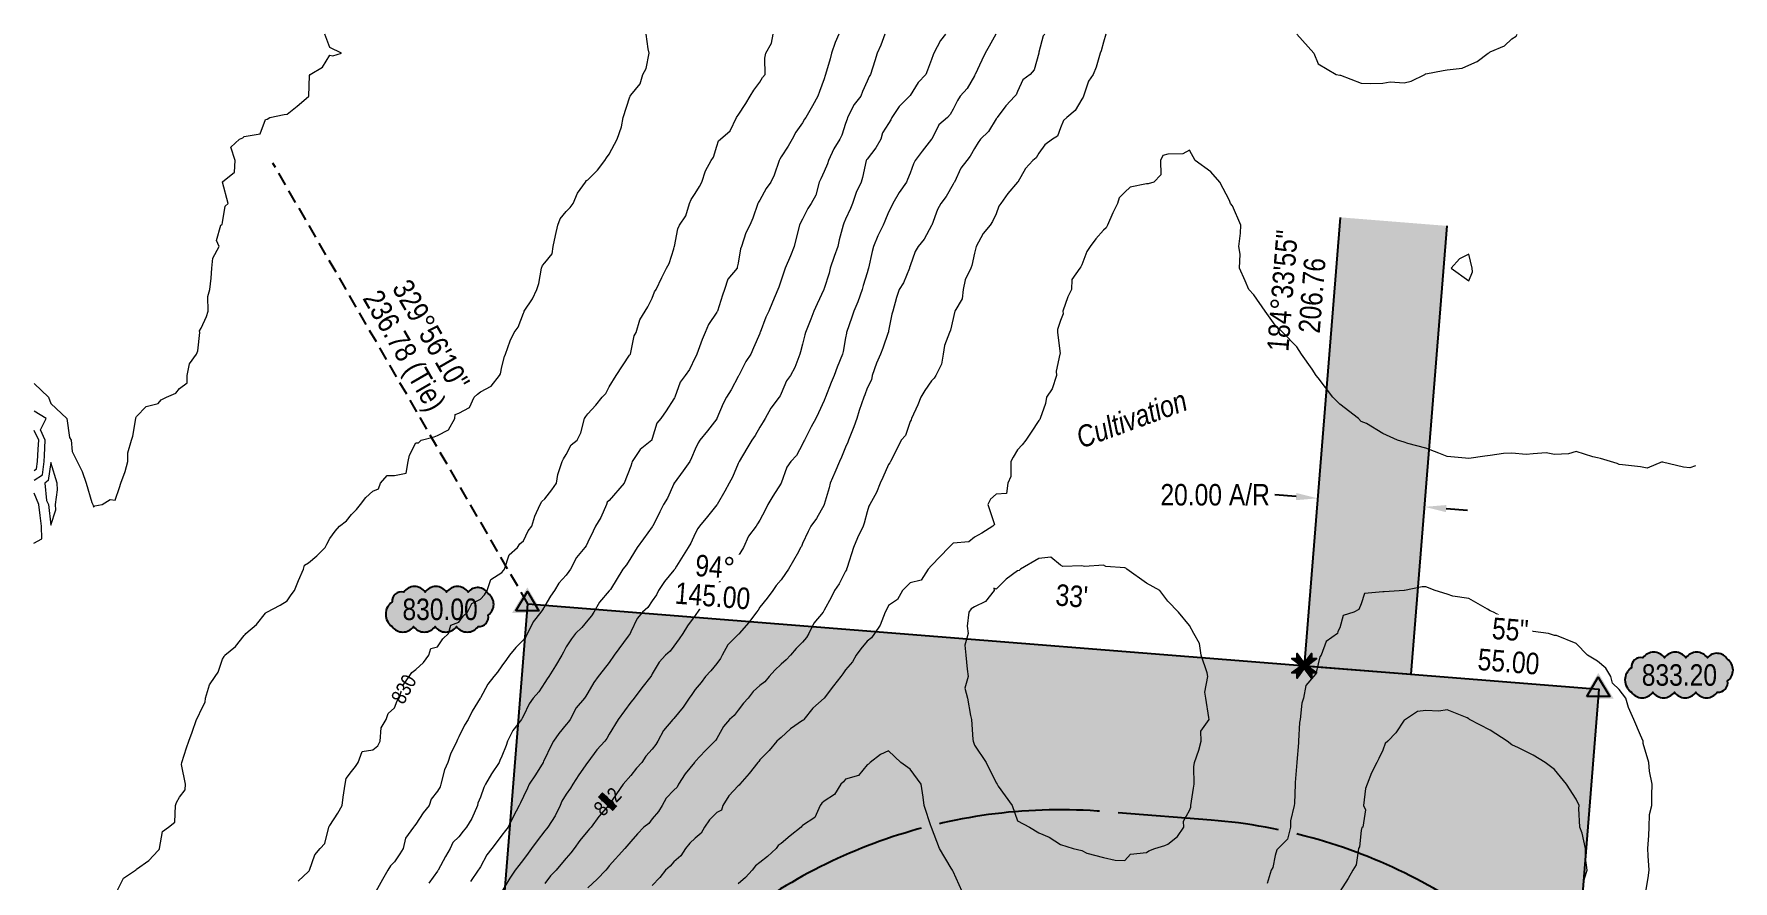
# Model space of a CAD drawing. Extents: x 313085 to 315454, y 5821561 to 5823788.
# Drawn here: x 313278 to 314068, y 5822238 to 5822632 of the extents above; entities that cross this region are included whole.
import ezdxf
from ezdxf.enums import TextEntityAlignment as Align

# ---------------------------------------------------------------- set-up
doc = ezdxf.new("R2010")
doc.units = 0
doc.header["$LTSCALE"] = 5
doc.header["$PDSIZE"] = 0.5
doc.linetypes.add('foc-BUFFER', pattern=[16.75, 15, -1.75])
doc.linetypes.add('foc-TIELINE', pattern=[1.875, 1.25, -0.625])
doc.layers.get('Defpoints').update_dxf_attribs({"color": 9})
for name, color, linetype in [('AUX-BUFFER', 7, 'foc-BUFFER'), ('L-BD', 7, 'Continuous'), ('L-BD1', 253, 'Continuous'), ('L-MON', 1, 'Continuous'), ('L-TIE', 7, 'foc-TIELINE'), ('P-ELEVATION', 7, 'Continuous'), ('P-PROPOSED', 10, 'Continuous'), ('P-PROPOSED-H', 21, 'Continuous'), ('P-TXT', 4, 'Continuous')]:
    doc.layers.add(name, color=color, linetype=linetype)
doc.layers.add('C-TOPO-MAJR', color=7, linetype='Continuous', lineweight=15, true_color=0xd3aa5f)
doc.layers.add('C-TOPO-MINR', color=7, linetype='Continuous', lineweight=13, true_color=0xe9d5af)
doc.layers.add('C-TOPO-MAJR-TEXT', color=7, linetype='Continuous', true_color=0x644b1b)
doc.layers.add('T-TEXT', color=48, linetype='Continuous', lineweight=18)
doc.styles.add('80', font='ARIALN.TTF', dxfattribs={"height": 10})
doc.styles.add('80CG', font='ARIALN.TTF', dxfattribs={"height": 10})
doc.styles.add('80L', font='ARIALN.TTF', dxfattribs={"height": 10})
doc.styles.add('80LS', font='ARIALNI.TTF', dxfattribs={"height": 10})
doc.styles.get("Standard").update_dxf_attribs({"font": 'ARIALN.TTF'})
doc.dimstyles.new('Compass 5 000', dxfattribs={"dimscale": 5, "dimtxt": 9, "dimasz": 2, "dimexe": 0.2, "dimexo": 0.0625, "dimgap": 0.5, "dimtad": 0, "dimtih": 1, "dimtoh": 1, "dimzin": 0, "dimdsep": 46, "dimtxsty": '80CG', "dimcen": 0.1, "dimse1": 1, "dimse2": 1, "dimclrd": 256, "dimclrt": 256, "dimaunit": 1, "dimadec": 4, "dimazin": 0, "dimtfac": 0.06, "dimtofl": 0, "dimtmove": 0, "dimatfit": 1, "dimfxl": 0.2, "dimtolj": 1, "dimtzin": 0, "dimlwd": -1, "dimarcsym": 0})

# ---------------------------------------------------------------- blocks, each defined once
blk = doc.blocks.new('wa')
at = {"layer": 'P-ELEVATION'}
h = blk.add_hatch(color=111, dxfattribs=at)
h.dxf.hatch_style = 1
edge = h.paths.add_edge_path()
edge.add_arc((-17.35, -4.5), 6.1, 215, 325)
edge.add_arc((-7.35, -4.5), 6.1, 215, 325)
edge.add_arc((2.65, -4.5), 6.1, 215, 325)
edge.add_arc((12.65, -4.5), 6.1, 215, 325)
edge.add_arc((18.14, -3.7), 4.32, 263.43363, 373.43363)
edge.add_arc((18.85, 2.3), 6.1, 305, 415)
edge.add_arc((17.45, 4.39), 5.69, 30.69553, 140.69553)
edge.add_arc((8.05, 4.5), 6.1, 35, 145)
edge.add_arc((-1.95, 4.5), 6.1, 35, 145)
edge.add_arc((-11.95, 4.5), 6.1, 35, 145)
edge.add_arc((-18.04, 3.81), 4.33, 75.42608, 185.42608)
edge.add_arc((-18.36, -2.3), 6.96, 125, 235)
at = {"color": 240, "flags": 128}
blk.add_lwpolyline([(-22.35, -8, 0.520567), (-12.35, -8, 0.520567), (-2.35, -8, 0.520567), (7.65, -8, 0.520567), (17.65, -8, 0.520567), (22.35, -2.7, 0.520567), (22.35, 7.3, 0.520567), (13.05, 8, 0.520567), (3.05, 8, 0.520567), (-6.95, 8, 0.520567), (-16.95, 8, 0.520567), (-22.35, 3.4, 0.520567)], format="xyb", close=True, dxfattribs=at)
at = {"layer": 'P-ELEVATION', "color": 240, "flags": 128}
blk.add_lwpolyline([(0, 0, 12.5, 0, 0), (-12.42, -6.43, 0, 0, 0)], format="xyseb", dxfattribs=at)
at = {"layer": 'P-ELEVATION', "color": 240, "style": '80'}
blk.add_attdef('ELEVATION', text='', height=10, dxfattribs=at).set_placement((0, 0), align=Align.MIDDLE_CENTER)
blk = doc.blocks.new('*D44')
at = {"layer": 'Defpoints', "color": 0, "transparency": 16777216}
for p in [(313878.71, 5822461.79), (313928.54, 5822457.81), (313924.91, 5822412.4)]:
    blk.add_point(p, dxfattribs=at)
at = {"layer": 'P-TXT', "transparency": 16777216}
for p, q in [((313865.11, 5822417.18), (313855.14, 5822417.97)), ((313934.88, 5822411.6), (313944.85, 5822410.81))]:
    blk.add_line(p, q, dxfattribs=at)
for points in [[(313865.24, 5822418.84), (313864.98, 5822415.51), (313875.08, 5822416.38)], [(313935.02, 5822413.27), (313934.75, 5822409.94), (313924.91, 5822412.4)]]:
    blk.add_solid(points, dxfattribs=at)
at = {"layer": 'P-TXT', "transparency": 16777216, "insert": (313827.41, 5822417.97), "char_height": 10, "attachment_point": 5, "style": '80CG'}
blk.add_mtext('\\A1;20.00 A/R', dxfattribs=at)
blk = doc.blocks.new('TRIA')
blk.add_hatch(color=255).paths.add_polyline_path([(-0.04, 1.52), (-1.47, -0.87), (1.39, -0.87)])
blk = doc.blocks.new('TRIAA')
blk.add_blockref('TRIA', (0, 0))
blk = doc.blocks.new('TRIB')
at = {"color": 1}
blk.add_lwpolyline([(-1.12, -0.67), (-0.04, 1.13), (1.04, -0.67)], close=True, dxfattribs=at)
blk = doc.blocks.new('TRIBB')
blk.add_blockref('TRIB', (0, 0))
blk = doc.blocks.new('TRICC')
for name in ['TRIAA', 'TRIBB']:
    blk.add_blockref(name, (0, 0))
blk = doc.blocks.new('plspike')
blk.add_blockref('TRICC', (0, 0))
blk = doc.blocks.new('TEMP')
h = blk.add_hatch(color=255)
h.dxf.hatch_style = 1
h.paths.add_polyline_path([(0, 0.25), (-0.67, 1.15), (-0.67, 0.67), (-1.15, 0.67), (-0.25, 0), (-1.15, -0.67), (-0.67, -0.67), (-0.67, -1.15), (0, -0.25), (0.67, -1.15), (0.67, -0.67), (1.15, -0.67), (0.25, 0), (1.15, 0.67), (0.67, 0.67), (0.67, 1.15)])
h.paths.add_polyline_path([(0.57, 0.85), (0.57, 0.57), (0.85, 0.57), (0.08, 0), (0.85, -0.57), (0.57, -0.57), (0.57, -0.85), (0, -0.08), (-0.57, -0.85), (-0.57, -0.57), (-0.85, -0.57), (-0.08, 0), (-0.85, 0.57), (-0.57, 0.57), (-0.57, 0.85), (0, 0.08)], flags=16)
h = blk.add_hatch(color=1)
h.dxf.hatch_style = 1
h.paths.add_polyline_path([(0, 0.08), (-0.57, 0.85), (-0.57, 0.57), (-0.85, 0.57), (-0.08, 0), (-0.85, -0.57), (-0.57, -0.57), (-0.57, -0.85), (0, -0.08), (0.57, -0.85), (0.57, -0.57), (0.85, -0.57), (0.08, 0), (0.85, 0.57), (0.57, 0.57), (0.57, 0.85)])
at = {"color": 1}
for p, q in [((-0.08, 0), (0.08, 0)), ((0, 0.08), (0, -0.08))]:
    blk.add_line(p, q, dxfattribs=at)
at = {"color": 255, "flags": 128}
blk.add_lwpolyline([(-0.25, 0), (-1.15, 0.67), (-0.67, 0.67), (-0.67, 1.15), (0, 0.25), (0.67, 1.15), (0.67, 0.67), (1.15, 0.67), (0.25, 0), (1.15, -0.67), (0.67, -0.67), (0.67, -1.15), (0, -0.25), (-0.67, -1.15), (-0.67, -0.67), (-1.15, -0.67)], close=True, dxfattribs=at)
at = {"color": 1, "flags": 128}
blk.add_lwpolyline([(-0.08, 0), (-0.85, 0.57), (-0.57, 0.57), (-0.57, 0.85), (0, 0.08), (0.57, 0.85), (0.57, 0.57), (0.85, 0.57), (0.08, 0), (0.85, -0.57), (0.57, -0.57), (0.57, -0.85), (0, -0.08), (-0.57, -0.85), (-0.57, -0.57), (-0.85, -0.57)], close=True, dxfattribs=at)

msp = doc.modelspace()

# ---------------------------------------------------------------- hatches: boundary and pattern name
at = {"layer": 'P-PROPOSED-H'}
h = msp.add_hatch(color=256, dxfattribs=at)
h.dxf.hatch_style = 1
h.paths.add_polyline_path([(313885.513, 5822547.037), (313868.862, 5822338.523), (313918.698, 5822334.544), (313935.349, 5822543.057)])
h = msp.add_hatch(color=256, dxfattribs=at)
h.dxf.hatch_style = 1
h.paths.add_polyline_path([(313966.114, 5821829.221), (313467.756, 5821869.017), (313507.552, 5822367.376), (314005.91, 5822327.579)])

# ---------------------------------------------------------------- linework, layer by layer
at = {"layer": 'AUX-BUFFER', "color": 251, "linetype": 'foc-BUFFER', "flags": 128}
msp.add_lwpolyline([(313785.719, 5821768.396, 1), (313825.516, 5822266.754), (313775.68, 5822270.734, 1), (313735.884, 5821772.376)], format="xyb", close=True, dxfattribs=at)
at = {"layer": 'C-TOPO-MAJR', "linetype": 'Continuous', "lineweight": 15, "flags": 128}
for points, elevation in [([(313400.69, 5822238.365), (313405.514, 5822242.864), (313405.826, 5822243.226), (313406.047, 5822243.538), (313408.44, 5822250.61), (313410.976, 5822253.535), (313413.129, 5822255.919), (313415.044, 5822263.533), (313415.15, 5822263.895), (313415.512, 5822264.282), (313419.095, 5822269.948), (313421.251, 5822273.531), (313421.594, 5822277.447), (313422.532, 5822283.529), (313422.985, 5822286.054), (313425.51, 5822289.378), (313427.411, 5822291.626), (313428.687, 5822293.526), (313430.454, 5822298.58), (313435.508, 5822299.396), (313437.752, 5822301.28), (313438.895, 5822303.524), (313439.359, 5822309.67), (313441.641, 5822313.522), (313442.643, 5822316.384), (313445.505, 5822318.932), (313446.835, 5822322.19), (313447.701, 5822323.52), (313449.5, 5822329.523), (313452.3, 5822333.518), (313453.578, 5822335.442), (313455.503, 5822336.784), (313459.009, 5822340.009), (313461.568, 5822343.515), (313462.471, 5822346.546), (313465.501, 5822347.383), (313467.954, 5822351.06), (313470.72, 5822353.513), (313471.692, 5822357.32), (313475.499, 5822358.85), (313477.448, 5822361.562), (313479.554, 5822363.511), (313481.514, 5822367.494), (313485.497, 5822369.406), (313487.468, 5822371.537), (313488.657, 5822373.509), (313490.332, 5822378.671), (313495.494, 5822381.906), (313496.265, 5822382.736), (313496.751, 5822383.506), (313498.96, 5822390.038), (313502.754, 5822393.504), (313503.843, 5822395.154), (313505.492, 5822396.681), (313507.707, 5822401.287), (313509.365, 5822403.502), (313510.906, 5822408.086), (313513.374, 5822413.5), (313514.069, 5822414.921), (313515.49, 5822416.203), (313518.677, 5822420.31), (313520.923, 5822423.498), (313521.59, 5822427.395), (313523.52, 5822433.495), (313524.219, 5822434.764), (313525.488, 5822436.736), (313527.758, 5822441.223), (313530.459, 5822443.493), (313532.189, 5822446.79), (313533.982, 5822453.491), (313534.517, 5822454.46), (313535.485, 5822455.667), (313539.257, 5822459.718), (313542.113, 5822463.489), (313543.855, 5822465.117), (313545.483, 5822468.178), (313548.739, 5822473.486), (313554.949, 5822482.952), (313555.288, 5822483.484), (313555.481, 5822484.176), (313557.102, 5822491.861), (313557.974, 5822493.482), (313559.619, 5822499.341), (313562.129, 5822503.48), (313563.484, 5822505.474), (313565.479, 5822509.436), (313566.506, 5822512.451), (313567.359, 5822513.478), (313569.9, 5822519.054), (313572.061, 5822523.475), (313573.314, 5822525.638), (313575.477, 5822532.407), (313575.668, 5822533.282), (313575.81, 5822533.473), (313577.302, 5822541.646), (313578.122, 5822543.471), (313581.158, 5822547.788), (313582.75, 5822553.469), (313583.553, 5822555.39), (313585.474, 5822558.196), (313587.494, 5822561.447), (313588.587, 5822563.466), (313590.284, 5822568.654), (313592.832, 5822573.464), (313593.908, 5822575.029), (313595.472, 5822580.157), (313596.296, 5822582.638), (313597.257, 5822583.462), (313601.732, 5822587.2), (313604.751, 5822593.46), (313604.986, 5822593.943), (313605.47, 5822594.594), (313608.978, 5822599.949), (313611.039, 5822603.458), (313612.756, 5822606.169), (313615.468, 5822609.887), (313616.829, 5822612.094), (313617.948, 5822613.455), (313617.889, 5822621.032), (313618.36, 5822623.453), (313620.929, 5822627.989), (313621.804, 5822632.287)], 2074.539), ([(313748.106, 5822632.287), (313747.439, 5822631.45), (313745.439, 5822623.873), (313745.352, 5822623.54), (313745.294, 5822623.453), (313743.241, 5822615.653), (313741.372, 5822613.455), (313737.894, 5822611.002), (313735.441, 5822605.615), (313734.827, 5822604.072), (313734.249, 5822603.458), (313730.04, 5822598.861), (313725.974, 5822593.46), (313725.749, 5822593.154), (313725.443, 5822592.82), (313722.005, 5822586.9), (313718.266, 5822583.462), (313717.119, 5822581.789), (313715.445, 5822579.098), (313713.411, 5822575.498), (313711.872, 5822573.464), (313709.069, 5822569.843), (313706.067, 5822563.466), (313705.859, 5822563.055), (313705.448, 5822562.39), (313702.219, 5822556.697), (313699.767, 5822553.469), (313698.273, 5822550.645), (313695.553, 5822543.471), (313695.522, 5822543.399), (313695.45, 5822543.27), (313691.981, 5822536.942), (313689.184, 5822533.473), (313687.802, 5822531.123), (313685.452, 5822524.433), (313685.226, 5822523.702), (313685.156, 5822523.475), (313682.348, 5822516.582), (313680.352, 5822513.478), (313679.141, 5822509.791), (313677.403, 5822503.48), (313676.926, 5822502.008), (313675.454, 5822494.281), (313675.348, 5822493.589), (313675.306, 5822493.482), (313672.701, 5822486.237), (313671.609, 5822483.484), (313669.789, 5822479.152), (313667.879, 5822473.486), (313667.49, 5822471.453), (313665.457, 5822467.606), (313664.388, 5822464.558), (313663.915, 5822463.489), (313661.801, 5822457.146), (313660.648, 5822453.491), (313659.323, 5822449.626), (313656.774, 5822443.493), (313656.527, 5822442.425), (313655.459, 5822440.146), (313653.486, 5822435.468), (313652.673, 5822433.495), (313650.507, 5822428.449), (313648.24, 5822423.498), (313647.729, 5822421.23), (313645.523, 5822413.5), (313645.505, 5822413.456), (313645.461, 5822413.361), (313641.948, 5822407.015), (313639.282, 5822403.502), (313638.024, 5822400.941), (313635.463, 5822395.44), (313634.918, 5822394.049), (313634.463, 5822393.504), (313633.485, 5822391.526), (313628.917, 5822383.506), (313627.531, 5822381.441), (313625.465, 5822378.483), (313623.205, 5822375.769), (313621.586, 5822373.509), (313618.972, 5822370.005), (313615.468, 5822365.71), (313614.682, 5822364.296), (313614.035, 5822363.511), (313610.421, 5822358.559), (313605.973, 5822353.513), (313605.749, 5822353.234), (313605.47, 5822353.013), (313600.707, 5822348.278), (313598.043, 5822343.515), (313597.165, 5822341.823), (313595.472, 5822339.611), (313592.809, 5822336.181), (313590.208, 5822333.518), (313588.218, 5822330.774), (313585.474, 5822327.554), (313583.913, 5822325.081), (313582.711, 5822323.52), (313579.793, 5822319.204), (313575.477, 5822314.038), (313575.244, 5822313.754), (313575.065, 5822313.522), (313570.649, 5822308.352), (313568.088, 5822303.524), (313567.113, 5822301.89), (313565.479, 5822299.695), (313562.552, 5822296.453), (313560.566, 5822293.526), (313558.18, 5822290.827), (313555.481, 5822287.51), (313551.945, 5822283.529), (313545.483, 5822274.025), (313545.297, 5822273.717), (313545.146, 5822273.531), (313540.562, 5822268.454), (313537.12, 5822263.533), (313536.328, 5822262.69), (313535.485, 5822261.712), (313531.818, 5822257.202), (313529.161, 5822253.535), (313527.54, 5822251.483), (313525.488, 5822249.04), (313522.972, 5822246.054), (313520.754, 5822243.538), (313518.201, 5822240.826), (313515.49, 5822237.243)], 2079.538)]:
    msp.add_lwpolyline(points, dxfattribs=dict(at, elevation=elevation))
at = {"layer": 'C-TOPO-MINR', "linetype": 'Continuous', "lineweight": 13, "flags": 128}
for points, elevation in [([(313277.916, 5822469.789), (313284.552, 5822463.489), (313285.541, 5822460.51), (313293.066, 5822453.491), (313294.297, 5822444.735), (313295.12, 5822443.493), (313295.539, 5822438.132), (313297.862, 5822433.495), (313300.218, 5822428.816), (313302.107, 5822423.498), (313304.613, 5822414.423), (313305.097, 5822413.5), (313305.536, 5822412.299), (313306.104, 5822412.932), (313309.536, 5822413.5), (313313.272, 5822415.762), (313315.534, 5822415.586), (313317.584, 5822421.448), (313318.233, 5822423.498), (313320.219, 5822428.81), (313321.417, 5822433.495), (313321.503, 5822437.525), (313323.13, 5822443.493), (313323.79, 5822445.236), (313325.104, 5822453.491), (313325.24, 5822453.783), (313325.532, 5822454.461), (313330.01, 5822459.011), (313335.53, 5822460.517), (313336.899, 5822462.12), (313339.452, 5822463.489), (313343.769, 5822465.248), (313345.528, 5822467.414), (313348.995, 5822470.019), (313349.076, 5822473.486), (313350.168, 5822478.844), (313353.34, 5822483.484), (313354.047, 5822484.963), (313354.992, 5822493.482), (313354.727, 5822494.281), (313355.525, 5822495.505), (313358.016, 5822500.989), (313358.84, 5822503.48), (313358.709, 5822510.294), (313359.599, 5822513.478), (313360.221, 5822518.78), (313360.604, 5822523.475), (313360.957, 5822528.042), (313363.878, 5822533.473), (313362.67, 5822536.326), (313364.785, 5822543.471), (313365.325, 5822543.669), (313365.523, 5822544.696), (313366.708, 5822552.284), (313368.083, 5822553.469), (313365.523, 5822563.357), (313365.511, 5822563.466), (313365.508, 5822563.482), (313365.523, 5822563.516), (313371.012, 5822567.976), (313371.447, 5822573.464), (313369.326, 5822579.659), (313373.458, 5822583.462), (313374.941, 5822584.042), (313375.521, 5822584.631), (313383.069, 5822585.912), (313385.519, 5822592.502), (313386.338, 5822592.641), (313387.461, 5822593.46), (313394.168, 5822594.809), (313395.516, 5822595.053), (313400.239, 5822598.735), (313405.514, 5822603.292), (313405.612, 5822603.359), (313405.609, 5822603.458), (313406.054, 5822612.915), (313406.271, 5822613.455), (313412.023, 5822616.944), (313415.512, 5822622.375), (313416.89, 5822622.076), (313420.902, 5822623.453), (313415.512, 5822625.983), (313413.08, 5822632.287)], 2072.539), ([(313316.364, 5822233.54), (313319.358, 5822239.714), (313325.055, 5822243.538), (313325.383, 5822243.687), (313325.532, 5822243.859), (313331.145, 5822247.922), (313335.53, 5822252.569), (313336.066, 5822253), (313336.203, 5822253.535), (313337.647, 5822261.416), (313340.35, 5822263.533), (313343.253, 5822265.808), (313343.631, 5822273.531), (313344.086, 5822274.972), (313345.528, 5822277.373), (313348.182, 5822280.874), (313348.338, 5822283.529), (313346.437, 5822292.617), (313346.626, 5822293.526), (313348.667, 5822300.385), (313349.805, 5822303.524), (313351.429, 5822307.62), (313353.38, 5822313.522), (313354.111, 5822314.937), (313355.525, 5822317.981), (313357.453, 5822321.592), (313357.61, 5822323.52), (313359.46, 5822329.583), (313362.011, 5822333.518), (313363.489, 5822335.552), (313365.523, 5822341.621), (313366.264, 5822342.774), (313366.641, 5822343.515), (313371.563, 5822347.474), (313375.521, 5822352.619), (313375.981, 5822353.053), (313376.358, 5822353.513), (313381.314, 5822357.718), (313385.519, 5822362.971), (313385.743, 5822363.287), (313386.192, 5822363.511), (313392.302, 5822366.725), (313395.516, 5822368.673), (313397.477, 5822371.548), (313399.019, 5822373.509), (313400.905, 5822378.118), (313403.183, 5822383.506), (313403.726, 5822385.294), (313405.514, 5822386.397), (313409.329, 5822389.69), (313413.282, 5822393.504), (313413.989, 5822395.028), (313415.512, 5822397.703), (313417.93, 5822401.084), (313419.958, 5822403.502), (313423.155, 5822405.857), (313425.51, 5822408.924), (313427.883, 5822411.127), (313429.659, 5822413.5), (313432.257, 5822416.751), (313435.508, 5822419.718), (313438.139, 5822420.866), (313439.003, 5822423.498), (313442.045, 5822426.958), (313445.505, 5822427.034), (313450.922, 5822428.079), (313451.962, 5822433.495), (313452.566, 5822436.433), (313455.503, 5822442.155), (313456.769, 5822442.228), (313457.924, 5822443.493), (313464.063, 5822444.932), (313465.501, 5822445.521), (313470.731, 5822448.261), (313473.55, 5822453.491), (313473.687, 5822455.302), (313475.499, 5822455.957), (313480.433, 5822458.554), (313482.539, 5822463.489), (313484.16, 5822464.825), (313485.497, 5822465.86), (313490.492, 5822468.491), (313494.415, 5822473.486), (313494.793, 5822474.188), (313495.494, 5822477.486), (313496.718, 5822482.261), (313497.144, 5822483.484), (313499.335, 5822489.641), (313501.191, 5822493.482), (313503.026, 5822495.948), (313505.492, 5822502.529), (313505.806, 5822503.166), (313505.908, 5822503.48), (313509.767, 5822509.203), (313511.691, 5822513.478), (313512.661, 5822516.307), (313513.928, 5822523.475), (313514.333, 5822524.632), (313515.49, 5822525.954), (313518.929, 5822530.034), (313519.415, 5822533.473), (313520.404, 5822538.557), (313521.573, 5822543.471), (313522.559, 5822546.399), (313525.488, 5822549.782), (313527.344, 5822551.612), (313528.633, 5822553.469), (313530.696, 5822558.258), (313534.446, 5822563.466), (313534.84, 5822564.112), (313535.485, 5822564.471), (313540.014, 5822568.936), (313543.408, 5822573.464), (313544.176, 5822574.772), (313545.483, 5822576.472), (313549.194, 5822583.462), (313551.159, 5822589.138), (313551.913, 5822593.46), (313555.076, 5822603.052), (313555.234, 5822603.458), (313555.481, 5822603.885), (313559.853, 5822609.083), (313561.14, 5822613.455), (313562.715, 5822616.219), (313564.069, 5822623.453), (313563.515, 5822625.417), (313562.656, 5822632.287)], 2073.539), ([(313652.37, 5822632.287), (313650.512, 5822628.4), (313648.903, 5822623.453), (313648.226, 5822620.688), (313646.07, 5822613.455), (313645.895, 5822613.022), (313645.461, 5822611.414), (313643.31, 5822605.608), (313642.582, 5822603.458), (313640.063, 5822598.858), (313636.966, 5822593.46), (313636.301, 5822592.622), (313635.463, 5822590.978), (313632.357, 5822586.568), (313630.63, 5822583.462), (313628.742, 5822580.185), (313625.465, 5822575.098), (313624.769, 5822574.16), (313624.53, 5822573.464), (313622.245, 5822566.687), (313620.656, 5822563.466), (313618.494, 5822560.44), (313615.468, 5822554.945), (313614.844, 5822554.092), (313614.631, 5822553.469), (313612.33, 5822546.609), (313610.906, 5822543.471), (313609.034, 5822539.907), (313606.96, 5822533.473), (313606.559, 5822532.384), (313605.47, 5822525.701), (313605.05, 5822523.895), (313604.94, 5822523.475), (313600.691, 5822518.257), (313599.039, 5822513.478), (313598.137, 5822510.812), (313595.763, 5822503.48), (313595.683, 5822503.269), (313595.472, 5822502.943), (313591.695, 5822497.26), (313590.083, 5822493.482), (313588.727, 5822490.229), (313586.152, 5822483.484), (313585.996, 5822482.963), (313585.474, 5822481.905), (313582.735, 5822476.226), (313580.783, 5822473.486), (313578.497, 5822470.466), (313575.935, 5822463.489), (313575.788, 5822463.177), (313575.477, 5822462.596), (313571.968, 5822456.999), (313569.389, 5822453.491), (313567.609, 5822451.36), (313565.479, 5822444.135), (313565.318, 5822443.653), (313565.201, 5822443.493), (313559.894, 5822439.08), (313556.167, 5822433.495), (313556.021, 5822432.956), (313555.481, 5822431.4), (313552.48, 5822423.498), (313545.483, 5822415.43), (313544.435, 5822414.548), (313544.14, 5822413.5), (313541.525, 5822407.46), (313539.079, 5822403.502), (313537.918, 5822401.069), (313535.485, 5822396.042), (313534.646, 5822394.344), (313534.128, 5822393.504), (313530.146, 5822388.846), (313527.457, 5822383.506), (313526.692, 5822382.302), (313525.488, 5822380.68), (313522.051, 5822376.945), (313519.909, 5822373.509), (313518.145, 5822370.854), (313515.49, 5822366.4), (313514.404, 5822364.596), (313513.677, 5822363.511), (313510.133, 5822358.87), (313507.488, 5822353.513), (313506.747, 5822352.258), (313505.492, 5822350.588), (313502.044, 5822346.963), (313499.024, 5822343.515), (313497.603, 5822341.407), (313495.494, 5822338.438), (313493.525, 5822335.487), (313491.825, 5822333.518), (313488.991, 5822330.023), (313485.497, 5822323.576), (313485.477, 5822323.539), (313485.456, 5822323.52), (313481.607, 5822317.412), (313479.861, 5822313.522), (313478.081, 5822310.94), (313475.499, 5822305.497), (313474.82, 5822304.203), (313474.534, 5822303.524), (313471.583, 5822297.442), (313470.423, 5822293.526), (313468.843, 5822290.185), (313467.041, 5822283.529), (313466.75, 5822282.28), (313465.501, 5822280.199), (313462.568, 5822276.464), (313461.732, 5822273.531), (313458.897, 5822270.137), (313455.503, 5822264.868), (313454.886, 5822264.151), (313454.354, 5822263.533), (313450.711, 5822258.327), (313449.637, 5822253.535), (313448.03, 5822251.01), (313445.505, 5822247.345), (313443.609, 5822245.434), (313442.423, 5822243.538), (313439.991, 5822239.054), (313436.786, 5822233.54)], 2075.539), ([(313673.689, 5822632.287), (313671.886, 5822627.021), (313670.078, 5822623.453), (313669.038, 5822619.872), (313666.999, 5822613.455), (313666.412, 5822612.5), (313665.457, 5822610.341), (313663.362, 5822605.553), (313662.593, 5822603.458), (313659.469, 5822599.448), (313656.354, 5822593.46), (313656.19, 5822592.728), (313655.459, 5822590.677), (313653.739, 5822585.182), (313652.725, 5822583.462), (313649.987, 5822578.936), (313647.472, 5822573.464), (313647.007, 5822571.919), (313645.461, 5822568.375), (313643.957, 5822564.97), (313643.179, 5822563.466), (313641.569, 5822557.36), (313639.475, 5822553.469), (313637.847, 5822551.085), (313635.463, 5822546.23), (313634.528, 5822544.406), (313634.065, 5822543.471), (313632.268, 5822536.668), (313631.508, 5822533.473), (313629.745, 5822529.194), (313627.378, 5822523.475), (313626.859, 5822522.082), (313625.465, 5822517.819), (313624.357, 5822514.586), (313623.98, 5822513.478), (313621.389, 5822507.556), (313619.706, 5822503.48), (313618.29, 5822500.658), (313615.622, 5822493.482), (313615.587, 5822493.362), (313615.468, 5822493.042), (313612.64, 5822486.312), (313611.413, 5822483.484), (313609.014, 5822479.94), (313605.743, 5822473.486), (313605.644, 5822473.312), (313605.47, 5822472.997), (313602.158, 5822466.801), (313600.02, 5822463.489), (313598.49, 5822460.471), (313595.591, 5822453.491), (313595.547, 5822453.416), (313595.472, 5822453.31), (313591.221, 5822447.745), (313587.577, 5822443.493), (313586.815, 5822442.152), (313585.474, 5822439.238), (313583.805, 5822435.165), (313582.952, 5822433.495), (313579.789, 5822429.183), (313575.638, 5822423.498), (313575.586, 5822423.388), (313575.477, 5822423.18), (313572.551, 5822416.425), (313570.725, 5822413.5), (313568.924, 5822410.054), (313565.702, 5822403.502), (313565.616, 5822403.364), (313565.479, 5822403.184), (313561.4, 5822397.583), (313558.415, 5822393.504), (313555.481, 5822388.686), (313553.53, 5822385.458), (313551.781, 5822383.506), (313545.982, 5822374.008), (313545.653, 5822373.509), (313545.483, 5822373.284), (313540.959, 5822368.035), (313538.352, 5822363.511), (313537.243, 5822361.753), (313535.485, 5822359.717), (313532.679, 5822356.319), (313529.816, 5822353.513), (313527.899, 5822351.102), (313525.488, 5822347.381), (313524.145, 5822344.858), (313523.382, 5822343.515), (313520.493, 5822338.512), (313517.397, 5822333.518), (313516.63, 5822332.378), (313515.49, 5822330.67), (313512.657, 5822326.353), (313510.005, 5822323.52), (313508.172, 5822320.84), (313505.492, 5822315.255), (313504.926, 5822314.088), (313504.606, 5822313.522), (313500.611, 5822308.405), (313498.161, 5822303.524), (313497.542, 5822301.477), (313495.494, 5822296.547), (313494.612, 5822294.409), (313494.222, 5822293.526), (313490.736, 5822288.287), (313487.954, 5822283.529), (313487.132, 5822281.893), (313485.497, 5822277.477), (313484.363, 5822274.664), (313484.147, 5822273.531), (313481.546, 5822267.484), (313479.073, 5822263.533), (313477.505, 5822261.526), (313475.499, 5822258.906), (313472.695, 5822256.339), (313471.482, 5822253.535), (313469.209, 5822249.828), (313465.817, 5822243.538), (313465.692, 5822243.347), (313465.501, 5822242.989), (313461.563, 5822237.478)], 2076.539), ([(313701.941, 5822632.287), (313699.678, 5822629.223), (313696.502, 5822623.453), (313696.244, 5822622.659), (313695.45, 5822620.488), (313693.49, 5822615.415), (313692.71, 5822613.455), (313689.21, 5822609.698), (313685.452, 5822603.75), (313685.33, 5822603.58), (313685.243, 5822603.458), (313680.378, 5822598.534), (313677.012, 5822593.46), (313676.492, 5822592.422), (313675.454, 5822590.708), (313672.558, 5822586.358), (313671.768, 5822583.462), (313669.51, 5822579.408), (313665.457, 5822574.154), (313665.193, 5822573.727), (313665.05, 5822573.464), (313663.37, 5822565.553), (313662.69, 5822563.466), (313660.333, 5822558.592), (313658.611, 5822553.469), (313657.801, 5822551.126), (313655.459, 5822546.177), (313654.642, 5822544.288), (313654.25, 5822543.471), (313652.428, 5822536.504), (313651.797, 5822533.473), (313650.082, 5822528.852), (313648.29, 5822523.475), (313647.784, 5822521.152), (313645.461, 5822513.964), (313645.327, 5822513.611), (313645.282, 5822513.478), (313642.158, 5822506.782), (313640.688, 5822503.48), (313639.287, 5822499.656), (313636.777, 5822493.482), (313636.507, 5822492.438), (313635.463, 5822488.124), (313634.514, 5822484.433), (313634.204, 5822483.484), (313631.777, 5822477.173), (313629.85, 5822473.486), (313628.017, 5822470.935), (313625.465, 5822465.061), (313624.923, 5822464.031), (313624.523, 5822463.489), (313620.58, 5822458.376), (313618.044, 5822453.491), (313617.035, 5822451.923), (313615.468, 5822449.395), (313613.312, 5822445.649), (313611.871, 5822443.493), (313609.426, 5822439.537), (313605.916, 5822433.495), (313605.788, 5822433.178), (313605.47, 5822432.548), (313602.76, 5822426.207), (313601.306, 5822423.498), (313599.261, 5822419.708), (313595.62, 5822413.5), (313595.562, 5822413.41), (313595.472, 5822413.29), (313591.107, 5822407.867), (313587.478, 5822403.502), (313586.658, 5822402.319), (313585.474, 5822400.063), (313583.48, 5822395.499), (313582.127, 5822393.504), (313576.823, 5822384.853), (313576.014, 5822383.506), (313575.778, 5822383.205), (313575.477, 5822382.904), (313571.24, 5822377.746), (313568.455, 5822373.509), (313567.442, 5822371.545), (313565.479, 5822368.668), (313563.404, 5822365.586), (313560.963, 5822363.511), (313558.507, 5822360.485), (313555.481, 5822354.276), (313555.122, 5822353.513), (313554.243, 5822352.275), (313547.771, 5822343.515), (313545.483, 5822340.059), (313542.604, 5822336.397), (313540.298, 5822333.518), (313538.289, 5822330.714), (313535.485, 5822325.97), (313534.594, 5822324.412), (313533.877, 5822323.52), (313530.121, 5822318.886), (313527.326, 5822313.522), (313526.565, 5822312.444), (313525.488, 5822311.201), (313521.954, 5822307.058), (313519.595, 5822303.524), (313518.122, 5822300.892), (313515.49, 5822295.186), (313514.914, 5822294.103), (313514.742, 5822293.526), (313511.156, 5822287.863), (313508.197, 5822283.529), (313507.389, 5822281.632), (313505.492, 5822277.664), (313504.19, 5822274.833), (313503.545, 5822273.531), (313500.704, 5822268.322), (313498.484, 5822263.533), (313497.135, 5822261.893), (313495.494, 5822259.675), (313492.829, 5822256.2), (313490.842, 5822253.535), (313488.477, 5822250.554), (313485.497, 5822245.075), (313484.887, 5822244.147), (313484.516, 5822243.538), (313480.831, 5822238.205)], 2077.538), ([(313725.28, 5822632.287), (313722.286, 5822626.61), (313720.447, 5822623.453), (313718.768, 5822620.13), (313715.781, 5822613.455), (313715.652, 5822613.248), (313715.445, 5822612.914), (313712.031, 5822606.872), (313708.812, 5822603.458), (313707.579, 5822601.326), (313705.448, 5822597.372), (313704.107, 5822594.801), (313702.814, 5822593.46), (313698.816, 5822590.094), (313695.535, 5822583.462), (313695.504, 5822583.408), (313695.45, 5822583.329), (313691.089, 5822577.825), (313687.853, 5822573.464), (313687.026, 5822571.89), (313685.452, 5822567.633), (313684.308, 5822564.611), (313683.856, 5822563.466), (313680.38, 5822558.54), (313677.427, 5822553.469), (313676.834, 5822552.089), (313675.454, 5822549.382), (313673.629, 5822545.296), (313672.946, 5822543.471), (313670.506, 5822538.421), (313668.471, 5822533.473), (313667.851, 5822531.079), (313666.142, 5822523.475), (313665.929, 5822523.003), (313665.457, 5822521.184), (313663.551, 5822515.383), (313663.111, 5822513.478), (313661.115, 5822507.822), (313659.33, 5822503.48), (313658.337, 5822500.602), (313655.929, 5822493.482), (313655.81, 5822493.131), (313655.459, 5822491.042), (313654.249, 5822484.694), (313653.968, 5822483.484), (313651.566, 5822477.38), (313650.085, 5822473.486), (313648.653, 5822470.295), (313646.027, 5822463.489), (313645.893, 5822463.057), (313645.461, 5822461.911), (313642.886, 5822456.066), (313641.668, 5822453.491), (313639.366, 5822449.588), (313636.339, 5822443.493), (313636.077, 5822442.879), (313635.463, 5822441.547), (313632.653, 5822436.306), (313629.993, 5822433.495), (313628.066, 5822430.895), (313625.511, 5822423.498), (313625.496, 5822423.467), (313625.465, 5822423.426), (313621.65, 5822417.315), (313619.282, 5822413.5), (313618.033, 5822410.934), (313615.468, 5822406.26), (313614.516, 5822404.453), (313613.839, 5822403.502), (313610.236, 5822398.735), (313607.871, 5822393.504), (313605.47, 5822389.513), (313600.774, 5822383.506), (313598.901, 5822380.077), (313595.472, 5822376.086), (313594.525, 5822374.456), (313593.716, 5822373.509), (313590.058, 5822368.925), (313586.582, 5822363.511), (313586.137, 5822362.848), (313585.474, 5822361.9), (313581.876, 5822357.112), (313579.638, 5822353.513), (313577.97, 5822351.02), (313575.477, 5822347.698), (313573.752, 5822345.24), (313571.694, 5822343.515), (313568.75, 5822340.244), (313565.479, 5822334.76), (313565.059, 5822333.937), (313564.774, 5822333.518), (313560.676, 5822328.322), (313557.009, 5822323.52), (313556.362, 5822322.638), (313555.481, 5822321.558), (313549.65, 5822313.522), (313545.483, 5822306.67), (313544.324, 5822304.684), (313543.362, 5822303.524), (313539.659, 5822299.351), (313535.485, 5822293.72), (313535.402, 5822293.609), (313535.356, 5822293.526), (313531.276, 5822287.738), (313528.568, 5822283.529), (313527.378, 5822281.638), (313525.488, 5822278.779), (313523.434, 5822275.584), (313522.69, 5822273.531), (313520.237, 5822268.784), (313516.859, 5822263.533), (313516.319, 5822262.704), (313515.49, 5822261.776), (313511.961, 5822257.064), (313509.294, 5822253.535), (313507.694, 5822251.334), (313505.492, 5822248.388), (313503.387, 5822245.643), (313501.745, 5822243.538), (313499.253, 5822239.779), (313495.534, 5822233.54)], 2078.538), ([(313776.554, 5822632.287), (313775.432, 5822628.415), (313774.375, 5822624.51), (313773.834, 5822623.453), (313772.064, 5822616.823), (313770.652, 5822613.455), (313768.527, 5822610.363), (313766.13, 5822603.458), (313765.974, 5822602.918), (313765.434, 5822602.033), (313762.255, 5822596.639), (313758.456, 5822593.46), (313756.785, 5822592.111), (313755.437, 5822588.65), (313754.071, 5822584.828), (313751.784, 5822583.462), (313748.16, 5822580.74), (313745.439, 5822576.921), (313744.12, 5822574.783), (313742.605, 5822573.464), (313739.118, 5822569.787), (313735.558, 5822563.466), (313735.515, 5822563.392), (313735.441, 5822563.314), (313730.864, 5822558.045), (313727.693, 5822553.469), (313726.758, 5822552.154), (313725.443, 5822548.645), (313723.828, 5822545.086), (313722.687, 5822543.471), (313719.409, 5822539.508), (313716.196, 5822533.473), (313716.004, 5822532.914), (313715.445, 5822530.405), (313714.239, 5822524.682), (313713.716, 5822523.475), (313711.024, 5822517.899), (313710.138, 5822513.478), (313709.715, 5822509.21), (313706.249, 5822503.48), (313706.128, 5822502.8), (313705.448, 5822499.989), (313704.334, 5822494.596), (313703.863, 5822493.482), (313701.514, 5822487.418), (313700.922, 5822483.484), (313700.146, 5822478.788), (313697.379, 5822473.486), (313696.684, 5822472.252), (313695.45, 5822471.07), (313692.387, 5822466.552), (313690.425, 5822463.489), (313689.021, 5822459.92), (313686.132, 5822453.491), (313686.006, 5822452.937), (313685.452, 5822452.04), (313683.286, 5822445.659), (313681.334, 5822443.493), (313679.371, 5822439.577), (313676.368, 5822433.495), (313676.023, 5822432.927), (313675.454, 5822432.18), (313672.847, 5822426.105), (313671.596, 5822423.498), (313669.818, 5822419.136), (313666.665, 5822413.5), (313666.288, 5822412.669), (313665.457, 5822410.123), (313664.139, 5822404.82), (313663.556, 5822403.502), (313660.968, 5822397.993), (313659.181, 5822393.504), (313656.104, 5822384.152), (313655.922, 5822383.506), (313655.79, 5822383.175), (313655.459, 5822382.519), (313652.413, 5822376.554), (313650.307, 5822373.509), (313648.723, 5822370.246), (313645.461, 5822364.39), (313645.16, 5822363.812), (313644.96, 5822363.511), (313640.711, 5822358.263), (313638.311, 5822353.513), (313637.272, 5822351.705), (313635.463, 5822349.491), (313632.393, 5822346.586), (313629.753, 5822343.515), (313627.757, 5822341.223), (313625.465, 5822339.241), (313622.453, 5822336.53), (313619.886, 5822333.518), (313617.925, 5822331.06), (313615.468, 5822329.34), (313612.484, 5822326.504), (313610.178, 5822323.52), (313607.876, 5822321.113), (313605.47, 5822317.892), (313603.654, 5822315.338), (313601.435, 5822313.522), (313598.679, 5822310.316), (313595.472, 5822304.76), (313595.065, 5822303.931), (313594.66, 5822303.524), (313590.039, 5822298.959), (313585.474, 5822293.951), (313585.278, 5822293.723), (313585.141, 5822293.526), (313580.802, 5822288.201), (313577.752, 5822283.529), (313577.016, 5822281.99), (313575.477, 5822280.615), (313572.024, 5822276.983), (313570.149, 5822273.531), (313568.331, 5822270.679), (313565.479, 5822267.353), (313563.811, 5822265.201), (313561.566, 5822263.533), (313558.641, 5822260.373), (313555.481, 5822256.799), (313552.698, 5822253.535), (313545.483, 5822245.499), (313544.661, 5822244.36), (313543.801, 5822243.538), (313539.763, 5822239.26), (313535.485, 5822235.212)], 2080.538), ([(313865.455, 5822632.287), (313873.336, 5822623.453), (313875.41, 5822618.363), (313883.752, 5822613.455), (313885.408, 5822613.154), (313885.741, 5822613.122), (313895.405, 5822609.433), (313899.557, 5822609.304), (313905.403, 5822609.418), (313908.866, 5822609.993), (313915.401, 5822609.634), (313918.566, 5822610.29), (313924.953, 5822613.455), (313925.154, 5822613.7), (313925.399, 5822613.745), (313933.466, 5822615.386), (313935.397, 5822615.587), (313942.378, 5822616.472), (313945.394, 5822617.833), (313949.341, 5822619.507), (313954.39, 5822623.453), (313955.089, 5822623.756), (313955.392, 5822623.963), (313962.065, 5822626.778), (313965.39, 5822629.968), (313967.518, 5822631.322), (313967.872, 5822632.287)], 2081.537), ([(314050.978, 5822431.552), (314048.275, 5822430.592), (314045.372, 5822430.88), (314035.617, 5822433.253), (314035.374, 5822433.311), (314028.514, 5822430.358), (314025.377, 5822431.065), (314016.886, 5822431.988), (314015.379, 5822432.18), (314014.476, 5822432.592), (314011.414, 5822433.495), (314006.782, 5822434.896), (314005.381, 5822435.167), (314003.186, 5822435.69), (313995.383, 5822438.128), (313991.869, 5822437.01), (313985.385, 5822436.816), (313981.399, 5822437.482), (313975.388, 5822437.035), (313972.165, 5822436.718), (313965.39, 5822437.412), (313961.636, 5822437.249), (313955.392, 5822436.244), (313952.918, 5822435.97), (313945.394, 5822434.874), (313943.909, 5822434.981), (313935.397, 5822435.848), (313931.572, 5822437.32), (313925.399, 5822439.753), (313917.082, 5822441.812), (313915.401, 5822442.476), (313912.197, 5822443.493), (313905.403, 5822446.523), (313897.765, 5822451.132), (313895.405, 5822452.103), (313894.183, 5822453.491), (313885.408, 5822460.123), (313882.095, 5822463.489), (313875.41, 5822472.347), (313874.413, 5822473.486), (313872.507, 5822476.389), (313867.596, 5822483.484), (313865.412, 5822486.755), (313858.979, 5822493.482), (313855.414, 5822496.958), (313850.685, 5822503.48), (313845.417, 5822510.995), (313843.114, 5822513.478), (313841.347, 5822517.547), (313838.71, 5822523.475), (313839.017, 5822529.875), (313838.504, 5822533.473), (313839.151, 5822539.739), (313839.345, 5822543.471), (313835.419, 5822552.422), (313834.559, 5822553.469), (313834.048, 5822554.84), (313829.596, 5822563.466), (313825.421, 5822568.266), (313818.162, 5822573.464), (313815.423, 5822578.212), (313812.352, 5822576.535), (313805.425, 5822576.466), (313803.063, 5822575.827), (313801.982, 5822573.464), (313802.137, 5822566.755), (313798.863, 5822563.466), (313796.242, 5822562.652), (313795.428, 5822562.685), (313787.834, 5822561.062), (313785.43, 5822558.749), (313782.724, 5822556.174), (313782.033, 5822553.469), (313779.74, 5822549.161), (313777.291, 5822543.471), (313776.77, 5822542.133), (313775.432, 5822541.129), (313771.921, 5822536.984), (313769.293, 5822533.473), (313767.741, 5822531.167), (313765.434, 5822524.991), (313764.851, 5822524.059), (313764.475, 5822523.475), (313760.736, 5822518.176), (313760.604, 5822513.478), (313758.916, 5822509.998), (313756.608, 5822503.48), (313756.723, 5822502.193), (313755.437, 5822499.064), (313754.112, 5822494.806), (313754.126, 5822493.482), (313755.238, 5822483.683), (313755.166, 5822483.484), (313753.414, 5822475.509), (313753.613, 5822473.486), (313751.643, 5822467.282), (313748.911, 5822463.489), (313748.453, 5822460.475), (313745.951, 5822453.491), (313745.839, 5822453.09), (313745.439, 5822452.633), (313741.752, 5822447.18), (313739.251, 5822443.493), (313737.634, 5822441.3), (313735.441, 5822438.968), (313733.467, 5822435.47), (313732.326, 5822433.495), (313732.366, 5822426.573), (313730.986, 5822423.498), (313730.364, 5822418.576), (313725.443, 5822418.26), (313722.935, 5822416.008), (313721.576, 5822413.5), (313724.721, 5822404.224), (313723.883, 5822403.502), (313718.818, 5822400.13), (313715.445, 5822398.272), (313712.839, 5822396.111), (313705.448, 5822395.587), (313704.441, 5822394.511), (313703.443, 5822393.504), (313695.45, 5822385.187), (313693.932, 5822383.506), (313690.652, 5822378.307), (313685.452, 5822377.043), (313683.677, 5822375.284), (313681.921, 5822373.509), (313679.655, 5822369.308), (313675.454, 5822366.584), (313674.401, 5822364.564), (313673.779, 5822363.511), (313671.545, 5822357.422), (313668.967, 5822353.513), (313667.435, 5822351.535), (313665.457, 5822349.932), (313662.591, 5822346.381), (313660.427, 5822343.515), (313658.656, 5822340.318), (313655.459, 5822336.632), (313654.233, 5822334.743), (313653.214, 5822333.518), (313649.821, 5822329.158), (313645.496, 5822323.52), (313645.483, 5822323.498), (313645.461, 5822323.483), (313640.129, 5822318.854), (313636.028, 5822313.522), (313635.784, 5822313.201), (313635.463, 5822313.006), (313629.82, 5822309.168), (313625.465, 5822305.171), (313624.542, 5822304.448), (313623.421, 5822303.524), (313619.841, 5822299.151), (313615.468, 5822294.826), (313615.013, 5822293.981), (313614.652, 5822293.526), (313610.645, 5822288.352), (313606.201, 5822283.529), (313605.934, 5822283.064), (313605.47, 5822282.719), (313601.038, 5822277.963), (313598.389, 5822273.531), (313597.629, 5822271.374), (313595.472, 5822270.309), (313592.087, 5822266.918), (313589.77, 5822263.533), (313588.258, 5822260.749), (313585.474, 5822258.303), (313582.936, 5822256.073), (313580.889, 5822253.535), (313578.839, 5822250.173), (313575.477, 5822247.369), (313573.742, 5822245.273), (313571.686, 5822243.538), (313569.012, 5822240.005), (313565.479, 5822236.343)], 2081.537), ([(313277.827, 5822424.742), (313281.688, 5822427.351), (313282.485, 5822433.495), (313282.685, 5822436.351), (313283.043, 5822443.493), (313280.809, 5822448.225), (313283.374, 5822453.491), (313277.891, 5822456.874)], 2072.539), ([(313277.836, 5822429.369), (313278.93, 5822430.108), (313279.37, 5822433.495), (313279.774, 5822439.263), (313279.985, 5822443.493), (313277.873, 5822447.967)], 2071.54), ([(313277.769, 5822395.562), (313281.488, 5822397.557), (313281.267, 5822403.502), (313280.608, 5822408.435), (313280.038, 5822413.5), (313277.815, 5822418.778)], 2072.539), ([(314027.845, 5822233.54), (314028.954, 5822239.96), (314029.342, 5822243.538), (314028.831, 5822250.081), (314028.699, 5822253.535), (314029.258, 5822259.651), (314029.369, 5822263.533), (314029.536, 5822269.371), (314030.617, 5822273.531), (314030.631, 5822278.274), (314030.762, 5822283.529), (314029.453, 5822289.45), (314029.181, 5822293.526), (314026.605, 5822302.295), (314026.527, 5822303.524), (314025.377, 5822306.184), (314022.196, 5822313.522), (314019.778, 5822319.12), (314018.453, 5822323.52), (314015.379, 5822327.553), (314012.313, 5822330.452), (314011.51, 5822333.518), (314009.28, 5822337.416), (314005.381, 5822340.616), (314000.647, 5822343.515), (313995.383, 5822348.823), (313986.287, 5822352.611), (313985.385, 5822352.561), (313982.478, 5822353.513), (313975.388, 5822354.438), (313973.357, 5822355.544), (313965.39, 5822358.714), (313956.859, 5822363.511), (313955.392, 5822364.084), (313954.133, 5822364.77), (313945.394, 5822369.735), (313938.084, 5822370.821), (313935.397, 5822371.825), (313929.792, 5822373.509), (313925.399, 5822375.147), (313923.755, 5822375.153), (313915.536, 5822373.509), (313915.422, 5822373.487), (313915.401, 5822373.484), (313906.009, 5822372.903), (313905.403, 5822372.876), (313896.849, 5822372.065), (313895.405, 5822367.284), (313894.233, 5822364.683), (313891.919, 5822363.511), (313887.025, 5822361.893), (313885.408, 5822356.163), (313884.53, 5822354.391), (313884.374, 5822353.513), (313879.073, 5822349.85), (313876.665, 5822343.515), (313876.184, 5822342.741), (313875.41, 5822339.344), (313874.237, 5822334.691), (313873.156, 5822333.518), (313869.54, 5822329.389), (313868.52, 5822323.52), (313867.805, 5822321.127), (313867.039, 5822313.522), (313866.729, 5822312.205), (313866.261, 5822303.524), (313866.267, 5822302.67), (313865.412, 5822293.696), (313865.395, 5822293.543), (313865.394, 5822293.526), (313864.711, 5822284.23), (313864.607, 5822283.529), (313864.399, 5822274.544), (313864.143, 5822273.531), (313862.526, 5822266.42), (313862.534, 5822263.533), (313861.042, 5822257.906), (313856.709, 5822253.535), (313856.044, 5822252.905), (313855.414, 5822250.248), (313854.207, 5822244.745), (313853.537, 5822243.538), (313851.62, 5822237.334)], 2082.537), ([(313998.446, 5822233.54), (313999.296, 5822239.625), (314000.571, 5822243.538), (313999.728, 5822249.191), (313999.761, 5822253.535), (313998.204, 5822260.712), (313997.049, 5822263.533), (313996.704, 5822272.21), (313996.875, 5822273.531), (313995.383, 5822276.54), (313990.885, 5822283.529), (313990.885, 5822283.529), (313985.385, 5822290.315), (313980.998, 5822293.526), (313975.388, 5822296.885), (313968.61, 5822300.304), (313965.39, 5822301.773), (313963.245, 5822303.524), (313955.392, 5822308.549), (313945.825, 5822313.522), (313945.394, 5822313.77), (313944.64, 5822314.276), (313935.397, 5822318.046), (313931.469, 5822317.449), (313925.399, 5822317.721), (313921.631, 5822317.29), (313916.015, 5822313.522), (313915.606, 5822313.317), (313915.401, 5822313.169), (313911.548, 5822307.377), (313907.785, 5822303.524), (313906.558, 5822302.37), (313905.403, 5822299.232), (313903.599, 5822295.331), (313902.655, 5822293.526), (313900.154, 5822288.778), (313898.179, 5822283.529), (313897.423, 5822281.511), (313896.442, 5822273.531), (313897.413, 5822271.524), (313896.083, 5822263.533), (313895.678, 5822263.26), (313895.405, 5822261.953), (313894.558, 5822254.383), (313894.102, 5822253.535), (313892.994, 5822245.949), (313891.548, 5822243.538), (313889.371, 5822239.574), (313885.46, 5822233.54)], 2083.537), ([(313709.751, 5822233.54), (313705.448, 5822242.781), (313705.127, 5822243.538), (313704.635, 5822244.35), (313699.186, 5822253.535), (313695.45, 5822263.311), (313695.353, 5822263.533), (313695.321, 5822263.662), (313692.058, 5822273.531), (313691.58, 5822277.401), (313690.618, 5822283.529), (313685.452, 5822290.427), (313681.158, 5822293.526), (313675.454, 5822298.962), (313671.751, 5822297.229), (313666.8, 5822293.526), (313666.157, 5822292.826), (313665.457, 5822292.403), (313661.46, 5822287.525), (313655.459, 5822285.819), (313654.467, 5822284.521), (313653.183, 5822283.529), (313650.308, 5822278.682), (313645.461, 5822275.577), (313644.44, 5822274.552), (313643.619, 5822273.531), (313641.087, 5822267.907), (313635.463, 5822264.22), (313635.028, 5822263.969), (313634.712, 5822263.533), (313629.603, 5822259.395), (313625.465, 5822255.81), (313623.991, 5822255.01), (313623.073, 5822253.535), (313619.176, 5822249.827), (313615.468, 5822247.034), (313613.496, 5822245.509), (313611.937, 5822243.538), (313608.922, 5822240.086), (313605.47, 5822237.169)], 2082.537)]:
    msp.add_lwpolyline(points, dxfattribs=dict(at, elevation=elevation))
for points, elevation in [([(313947.009, 5822523.475), (313945.394, 5822529.847), (313941.165, 5822527.705), (313937.294, 5822523.475), (313945.394, 5822517.539), (313947.126, 5822521.744), (313947.009, 5822523.475)], 2080.538), ([(313288.527, 5822423.498), (313285.541, 5822433.032), (313284.445, 5822424.593), (313282.824, 5822423.498), (313283.661, 5822415.38), (313284.453, 5822413.5), (313285.541, 5822403.839), (313287.949, 5822411.092), (313287.786, 5822413.5), (313288.722, 5822420.317), (313288.527, 5822423.498)], 2073.539), ([(313817.502, 5822353.513), (313815.423, 5822357.271), (313810.324, 5822363.511), (313805.425, 5822368.554), (313801.632, 5822373.509), (313795.428, 5822376.893), (313786.291, 5822383.506), (313785.826, 5822383.902), (313785.43, 5822384.11), (313776.558, 5822384.632), (313775.432, 5822385.324), (313766.544, 5822384.616), (313765.434, 5822385.039), (313756.566, 5822384.636), (313755.437, 5822385.295), (313750.967, 5822389.035), (313745.439, 5822388.447), (313736.804, 5822383.506), (313736.209, 5822382.739), (313735.441, 5822382.651), (313730.234, 5822378.715), (313725.443, 5822374.194), (313724.374, 5822374.578), (313724.654, 5822373.509), (313720.605, 5822368.349), (313715.445, 5822365.943), (313713.897, 5822365.06), (313712.865, 5822363.511), (313711.979, 5822356.98), (313712.43, 5822353.513), (313710.928, 5822348.032), (313711.419, 5822343.515), (313712, 5822336.963), (313712.456, 5822333.518), (313710.917, 5822328.048), (313712.176, 5822323.52), (313713.522, 5822315.446), (313713.968, 5822313.522), (313714.683, 5822304.287), (313714.773, 5822303.524), (313715.445, 5822301.668), (313720.866, 5822293.526), (313725.443, 5822284.137), (313725.923, 5822283.529), (313726.467, 5822282.505), (313732.93, 5822273.531), (313735.441, 5822266.372), (313741.076, 5822263.533), (313745.439, 5822260.879), (313750.159, 5822258.813), (313755.437, 5822255.388), (313761.316, 5822253.535), (313765.434, 5822252.562), (313767.645, 5822251.325), (313775.432, 5822249.432), (313780.826, 5822248.141), (313785.43, 5822247.979), (313788.022, 5822250.943), (313795.428, 5822251.666), (313796.536, 5822252.427), (313799.297, 5822253.535), (313804.047, 5822254.914), (313805.425, 5822255.594), (313809.872, 5822259.087), (313812.913, 5822263.533), (313812.719, 5822266.237), (313815.423, 5822271.264), (313816.142, 5822272.812), (313816.143, 5822273.531), (313817.297, 5822281.655), (313817.678, 5822283.529), (313817.498, 5822291.452), (313817.816, 5822293.526), (313819.742, 5822299.205), (313820.828, 5822303.524), (313820.803, 5822308.142), (313824.693, 5822313.522), (313824.419, 5822314.524), (313823.048, 5822323.52), (313822.65, 5822326.29), (313824.059, 5822333.518), (313823.751, 5822335.188), (313820.895, 5822343.515), (313820.078, 5822348.859), (313817.502, 5822353.513)], 2081.537)]:
    msp.add_lwpolyline(points, close=True, dxfattribs=dict(at, elevation=elevation))
at = {"layer": 'L-TIE', "flags": 128}
msp.add_lwpolyline([(313507.552, 5822367.376), (313388.95, 5822572.275)], dxfattribs=at)
at = {"layer": 'P-PROPOSED', "flags": 128}
msp.add_lwpolyline([(313885.513, 5822547.037), (313868.862, 5822338.523), (313918.698, 5822334.544), (313935.349, 5822543.057)], dxfattribs=at)
msp.add_lwpolyline([(313966.114, 5821829.221), (313467.756, 5821869.017), (313507.552, 5822367.376), (314005.91, 5822327.579)], close=True, dxfattribs=at)

# ---------------------------------------------------------------- block references
at = {"linetype": 'Continuous', "xscale": 0.9998889, "yscale": 0.9998889, "zscale": 0.9998889}
for p, values in [((313466.752, 5822364.774), {'ELEVATION': '830.00'}), ((314043.439, 5822334.223), {'ELEVATION': '833.20'})]:
    msp.add_blockref('wa', p, dxfattribs=at).add_auto_attribs(values)
at = {"layer": 'L-MON', "xscale": 4.999444500000032, "yscale": 4.999444500000032, "zscale": 4.999444500000032}
for name, p in [('plspike', (313507.552, 5822367.376)), ('TEMP', (313868.862, 5822338.523)), ('plspike', (314005.91, 5822327.579))]:
    msp.add_blockref(name, p, dxfattribs=at)

# ---------------------------------------------------------------- texts
at = {"layer": 'C-TOPO-MAJR-TEXT', "linetype": 'Continuous', "lineweight": -3, "insert": (313544.708, 5822275.309, 829.816), "char_height": 6.9984, "width": 0.57124, "attachment_point": 5, "rotation": 46.605703, "bg_fill": 1, "box_fill_scale": 1.182, "bg_fill_color": 21, "bg_fill_transparency": 0}
msp.add_mtext('832', dxfattribs=at)
at = {"layer": 'L-BD', "style": '80L'}
for s, height, p in [('236.78 (Tie)', 9.99889, (313450.236, 5822485.153)), ('329°56\'10"', 9.9989, (313462.574, 5822492.281))]:
    msp.add_text(s, height=height, rotation=300.014108, dxfattribs=at).set_placement(p, align=Align.MIDDLE_CENTER)
at = {"layer": 'L-BD1', "style": '80L'}
for s, rotation, p in [('206.76', 85.434358, (313872.46, 5822510.715)), ("33'", 355.434358, (313760.682, 5822370.985)), ('55.00', 355.434358, (313963.978, 5822340.457))]:
    msp.add_text(s, height=9.9989, rotation=rotation, dxfattribs=at).set_placement(p, align=Align.MIDDLE_CENTER)
at = {"layer": 'T-TEXT', "linetype": 'Continuous', "style": '80LS'}
msp.add_text('Cultivation', height=9.99889, rotation=20, dxfattribs=at).set_placement((313788.519, 5822453.298), align=Align.MIDDLE_CENTER)

# ---------------------------------------------------------------- dimensions: what is measured, and where the dimension line sits
at = {"layer": 'P-TXT'}
dim = msp.add_linear_dim(base=(313924.915, 5822412.4), p1=(313878.705, 5822461.786), p2=(313928.541, 5822457.807), angle=355.434358, text='20.00 A/R', dimstyle='Compass 5 000', dxfattribs=at)
dim.commit()
dim.dimension.update_dxf_attribs({"geometry": '*D44', "text_midpoint": (313827.407, 5822417.972), "dimtype": 161})

# ---------------------------------------------------------------- next in the draw order: texts
at = {"layer": 'C-TOPO-MAJR-TEXT', "linetype": 'Continuous', "lineweight": -3, "insert": (313449.868, 5822327.646, 829.816), "char_height": 6.99844, "width": 0.57124, "attachment_point": 5, "rotation": 61.35826, "bg_fill": 3, "box_fill_scale": 1.15, "bg_fill_color": 256, "bg_fill_true_color": 256, "bg_fill_transparency": 0}
msp.add_mtext('{\\C256;830}', dxfattribs=at)
at = {"layer": 'L-BD1', "char_height": 9.9989, "attachment_point": 2, "style": '80L', "bg_fill": 3, "box_fill_scale": 1.15, "bg_fill_color": 256, "bg_fill_true_color": 256, "bg_fill_transparency": 0}
for s, insert, width, rotation in [('184°33\'55"', (313853.742, 5822513.298), 14.6706, 85.434358), ('145.00', (313593.976, 5822376.014), 35.73861, 355.434358), ('55"', (313965.114, 5822360.344), 17.55163, 355.434358)]:
    msp.add_mtext(s, dxfattribs=dict(at, insert=insert, width=width, rotation=rotation))

# ---------------------------------------------------------------- next in the draw order: texts
at = {"layer": 'L-BD1', "insert": (313595.11, 5822389.553), "char_height": 9.9989, "width": 19.08135, "attachment_point": 2, "rotation": 355.434358, "style": '80L', "bg_fill": 3, "box_fill_scale": 1.15, "bg_fill_color": 256, "bg_fill_true_color": 256, "bg_fill_transparency": 0}
msp.add_mtext('94°', dxfattribs=at)

doc.saveas('drawing.dxf')
